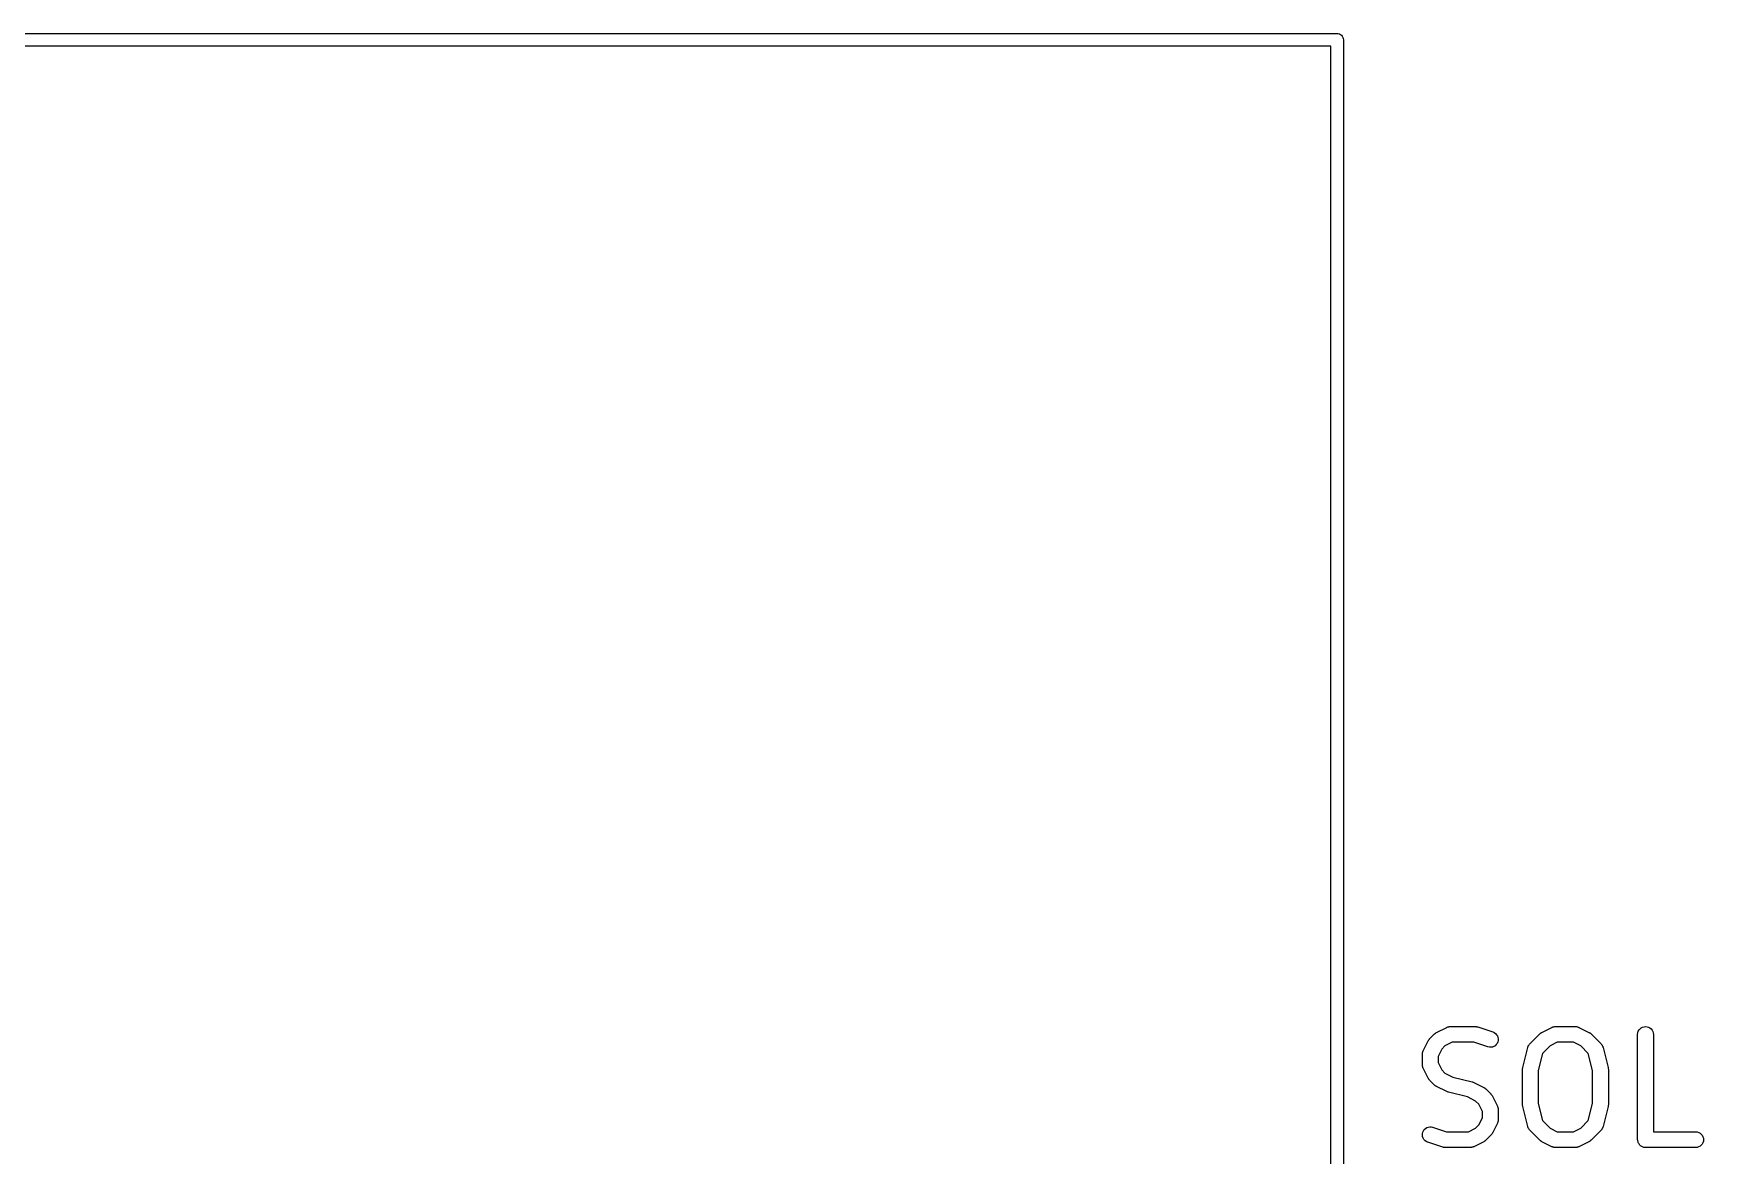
# Model space of a CAD drawing. Extents: x 70.9 to 138.2, y -84.2 to -19.9.
# Drawn here: x 109.11 to 124.98, y -30.6 to -19.94 of the extents above; entities that cross this region are included whole.
import ezdxf

# ---------------------------------------------------------------- set-up
doc = ezdxf.new("R2010")
doc.units = 0
doc.layers.add('BLACK', color=7, linetype='CONTINUOUS')

msp = doc.modelspace()

# ---------------------------------------------------------------- linework, layer by layer
at = {"layer": 'BLACK', "linetype": 'CONTINUOUS'}
for p, q in [((87.5029, -19.94), (121.497, -19.94)), ((121.497, -19.94), (121.5, -19.9397)), ((121.5, -19.9397), (121.503, -19.94)), ((121.503, -19.94), (121.503, -19.94)), ((121.503, -19.94), (121.512, -19.9409)), ((121.512, -19.9409), (121.523, -19.9443)), ((121.523, -19.9443), (121.533, -19.9499)), ((121.533, -19.9499), (121.543, -19.9574)), ((121.543, -19.9574), (121.55, -19.9665)), ((121.55, -19.9665), (121.556, -19.9769)), ((121.556, -19.9769), (121.559, -19.9882)), ((121.559, -19.9882), (121.56, -20)), ((121.56, -20), (121.56, -20.0029)), ((121.56, -20.0029), (121.56, -41.4089)), ((121.44, -20.06), (87.56, -20.06)), ((121.44, -41.4777), (121.44, -20.06)), ((122.567, -29.3783), (122.572, -29.3775)), ((122.572, -29.3775), (122.574, -29.3776)), ((122.574, -29.3776), (122.576, -29.3774)), ((122.576, -29.3774), (122.814, -29.3774)), ((122.814, -29.3774), (122.815, -29.3774)), ((122.815, -29.3774), (122.82, -29.3779)), ((122.82, -29.3779), (122.824, -29.378)), ((123.567, -29.3783), (123.572, -29.3775)), ((123.572, -29.3775), (123.574, -29.3776)), ((123.574, -29.3776), (123.576, -29.3774)), ((123.576, -29.3774), (123.767, -29.3774)), ((123.767, -29.3774), (123.768, -29.3774)), ((123.768, -29.3774), (123.77, -29.3776)), ((123.77, -29.3776), (123.772, -29.3776)), ((123.772, -29.3776), (123.777, -29.3784)), ((124.419, -29.3787), (124.434, -29.3774)), ((124.434, -29.3774), (124.448, -29.3789)), ((122.319, -29.6093), (122.366, -29.5141)), ((122.366, -29.5141), (122.367, -29.5131)), ((122.367, -29.5131), (122.369, -29.5096)), ((122.369, -29.5096), (122.371, -29.5059)), ((122.371, -29.5059), (122.373, -29.5035)), ((122.373, -29.5035), (122.375, -29.5009)), ((122.375, -29.5009), (122.378, -29.4978)), ((122.378, -29.4978), (122.38, -29.4946)), ((122.38, -29.4946), (122.428, -29.447)), ((122.428, -29.447), (122.429, -29.4462)), ((122.429, -29.4462), (122.432, -29.4436)), ((122.432, -29.4436), (122.435, -29.4407)), ((122.435, -29.4407), (122.438, -29.439)), ((122.438, -29.439), (122.44, -29.4371)), ((122.44, -29.4371), (122.444, -29.4352)), ((122.444, -29.4352), (122.447, -29.4329)), ((122.447, -29.4329), (122.543, -29.3853)), ((122.594, -29.5274), (122.525, -29.5616)), ((122.543, -29.3853), (122.544, -29.3848)), ((122.544, -29.3848), (122.546, -29.3841)), ((122.546, -29.3841), (122.548, -29.383)), ((122.548, -29.383), (122.553, -29.3816)), ((122.553, -29.3816), (122.557, -29.3798)), ((122.557, -29.3798), (122.56, -29.3794)), ((122.56, -29.3794), (122.562, -29.3788)), ((122.562, -29.3788), (122.567, -29.3783)), ((122.802, -29.5274), (122.594, -29.5274)), ((122.933, -29.5712), (122.802, -29.5274)), ((122.824, -29.378), (122.827, -29.3787)), ((122.827, -29.3787), (122.83, -29.379)), ((122.83, -29.379), (122.834, -29.3803)), ((122.834, -29.3803), (122.838, -29.3812)), ((122.838, -29.3812), (122.981, -29.4288)), ((122.981, -29.4288), (122.982, -29.4292)), ((122.982, -29.4292), (122.995, -29.4353)), ((122.995, -29.4353), (123.007, -29.4439)), ((123.007, -29.4439), (123.017, -29.4547)), ((123.017, -29.4547), (123.025, -29.4672)), ((123.028, -29.5242), (123.022, -29.5375)), ((123.025, -29.4672), (123.03, -29.4809)), ((123.031, -29.51), (123.028, -29.5242)), ((123.03, -29.4809), (123.032, -29.4953)), ((123.032, -29.4953), (123.031, -29.51)), ((123.333, -29.5422), (123.428, -29.447)), ((123.428, -29.447), (123.429, -29.4462)), ((123.429, -29.4462), (123.432, -29.4436)), ((123.432, -29.4436), (123.435, -29.4407)), ((123.435, -29.4407), (123.438, -29.439)), ((123.438, -29.439), (123.44, -29.4371)), ((123.44, -29.4371), (123.444, -29.4352)), ((123.444, -29.4352), (123.447, -29.4329)), ((123.447, -29.4329), (123.543, -29.3853)), ((123.594, -29.5274), (123.525, -29.5616)), ((123.543, -29.3853), (123.544, -29.3848)), ((123.544, -29.3848), (123.546, -29.3841)), ((123.546, -29.3841), (123.548, -29.383)), ((123.548, -29.383), (123.553, -29.3816)), ((123.553, -29.3816), (123.557, -29.3798)), ((123.557, -29.3798), (123.56, -29.3794)), ((123.56, -29.3794), (123.562, -29.3788)), ((123.562, -29.3788), (123.567, -29.3783)), ((123.749, -29.5274), (123.594, -29.5274)), ((123.817, -29.5616), (123.749, -29.5274)), ((123.777, -29.3784), (123.782, -29.379)), ((123.782, -29.379), (123.784, -29.3797)), ((123.784, -29.3797), (123.787, -29.3801)), ((123.787, -29.3801), (123.791, -29.3819)), ((123.791, -29.3819), (123.796, -29.3834)), ((123.796, -29.3834), (123.798, -29.3845)), ((123.798, -29.3845), (123.8, -29.3853)), ((123.8, -29.3853), (123.895, -29.4329)), ((123.895, -29.4329), (123.896, -29.4334)), ((123.896, -29.4334), (123.9, -29.4357)), ((123.9, -29.4357), (123.904, -29.4377)), ((123.904, -29.4377), (123.906, -29.4397)), ((123.906, -29.4397), (123.909, -29.4414)), ((123.909, -29.4414), (123.912, -29.4443)), ((123.912, -29.4443), (123.915, -29.447)), ((123.915, -29.447), (124.01, -29.5422)), ((124.358, -29.4513), (124.36, -29.4368)), ((124.358, -29.4524), (124.358, -29.4513)), ((124.358, -30.4524), (124.358, -29.4524)), ((124.36, -29.4368), (124.364, -29.4228)), ((124.364, -29.4228), (124.371, -29.41)), ((124.371, -29.41), (124.381, -29.3988)), ((124.381, -29.3988), (124.392, -29.3896)), ((124.392, -29.3896), (124.405, -29.3828)), ((124.405, -29.3828), (124.419, -29.3787)), ((124.448, -29.3789), (124.462, -29.3832)), ((124.462, -29.3832), (124.475, -29.3902)), ((124.475, -29.3902), (124.487, -29.3995)), ((124.487, -29.3995), (124.496, -29.4109)), ((124.496, -29.4109), (124.503, -29.4238)), ((124.503, -29.4238), (124.507, -29.4378)), ((124.507, -29.4378), (124.508, -29.4524)), ((124.508, -29.4524), (124.508, -30.3774)), ((122.311, -29.6374), (122.312, -29.6324)), ((122.311, -29.6396), (122.311, -29.6374)), ((122.311, -29.6418), (122.311, -29.6396)), ((122.311, -29.6429), (122.311, -29.6418)), ((122.311, -29.7381), (122.311, -29.6429)), ((122.312, -29.6273), (122.313, -29.6252)), ((122.312, -29.6324), (122.312, -29.6273)), ((122.313, -29.623), (122.315, -29.6182)), ((122.313, -29.6252), (122.313, -29.623)), ((122.315, -29.6182), (122.317, -29.6133)), ((122.317, -29.6133), (122.318, -29.6114)), ((122.318, -29.6114), (122.319, -29.6093)), ((122.495, -29.592), (122.461, -29.6606)), ((122.461, -29.6606), (122.461, -29.7204)), ((122.525, -29.5616), (122.495, -29.592)), ((122.948, -29.5744), (122.933, -29.5712)), ((122.962, -29.5748), (122.948, -29.5744)), ((122.977, -29.5724), (122.962, -29.5748)), ((122.99, -29.5672), (122.977, -29.5724)), ((123.003, -29.5594), (122.99, -29.5672)), ((123.014, -29.5494), (123.003, -29.5594)), ((123.022, -29.5375), (123.014, -29.5494)), ((123.265, -29.7675), (123.313, -29.577)), ((123.313, -29.576), (123.315, -29.5713)), ((123.313, -29.577), (123.313, -29.576)), ((123.315, -29.5713), (123.316, -29.5664)), ((123.316, -29.5664), (123.318, -29.5644)), ((123.318, -29.5623), (123.321, -29.558)), ((123.318, -29.5644), (123.318, -29.5623)), ((123.321, -29.558), (123.323, -29.5535)), ((123.323, -29.5535), (123.325, -29.5518)), ((123.325, -29.5518), (123.326, -29.5499)), ((123.326, -29.5499), (123.329, -29.5461)), ((123.329, -29.5461), (123.333, -29.5422)), ((123.453, -29.6336), (123.413, -29.7949)), ((123.525, -29.5616), (123.453, -29.6336)), ((123.889, -29.6336), (123.817, -29.5616)), ((123.93, -29.7949), (123.889, -29.6336)), ((124.01, -29.5422), (124.011, -29.5429)), ((124.011, -29.5429), (124.014, -29.5469)), ((124.014, -29.5469), (124.017, -29.5507)), ((124.017, -29.5507), (124.019, -29.5526)), ((124.019, -29.5526), (124.02, -29.5544)), ((124.02, -29.5544), (124.022, -29.5589)), ((124.022, -29.5589), (124.025, -29.5633)), ((124.025, -29.5633), (124.026, -29.5654)), ((124.026, -29.5654), (124.027, -29.5674)), ((124.027, -29.5674), (124.028, -29.5723)), ((124.028, -29.5723), (124.03, -29.577)), ((124.03, -29.577), (124.078, -29.7675)), ((122.311, -29.7403), (122.311, -29.7381)), ((122.311, -29.7425), (122.311, -29.7403)), ((122.312, -29.7476), (122.311, -29.7425)), ((122.312, -29.7527), (122.312, -29.7476)), ((122.313, -29.7548), (122.312, -29.7527)), ((122.313, -29.757), (122.313, -29.7548)), ((122.315, -29.7618), (122.313, -29.757)), ((122.316, -29.7667), (122.315, -29.7618)), ((122.317, -29.7686), (122.316, -29.7667)), ((122.318, -29.7707), (122.317, -29.7686)), ((122.319, -29.7716), (122.318, -29.7707)), ((122.366, -29.8669), (122.319, -29.7716)), ((122.461, -29.7204), (122.495, -29.7889)), ((122.495, -29.7889), (122.525, -29.8193)), ((122.525, -29.8193), (122.602, -29.8578)), ((123.263, -29.782), (123.264, -29.7761)), ((123.263, -29.7833), (123.263, -29.782)), ((123.263, -29.7847), (123.263, -29.7833)), ((123.263, -29.7857), (123.263, -29.7847)), ((123.263, -30.119), (123.263, -29.7857)), ((123.264, -29.7761), (123.265, -29.7701)), ((123.265, -29.7688), (123.265, -29.7675)), ((123.265, -29.7701), (123.265, -29.7688)), ((123.413, -29.7949), (123.413, -30.1098)), ((123.93, -30.1098), (123.93, -29.7949)), ((124.078, -29.7675), (124.078, -29.7685)), ((124.078, -29.7685), (124.078, -29.7699)), ((124.078, -29.7699), (124.078, -29.7711)), ((124.078, -29.7711), (124.079, -29.7771)), ((124.079, -29.7771), (124.08, -29.783)), ((124.08, -29.783), (124.08, -29.7844)), ((124.08, -29.7844), (124.08, -29.7857)), ((124.08, -29.7857), (124.08, -30.119)), ((122.368, -29.8704), (122.366, -29.8669)), ((122.37, -29.8742), (122.368, -29.8704)), ((122.372, -29.8766), (122.37, -29.8742)), ((122.374, -29.8793), (122.372, -29.8766)), ((122.377, -29.8823), (122.374, -29.8793)), ((122.38, -29.8856), (122.377, -29.8823)), ((122.38, -29.8864), (122.38, -29.8856)), ((122.428, -29.934), (122.38, -29.8864)), ((122.431, -29.9367), (122.428, -29.934)), ((122.434, -29.9396), (122.431, -29.9367)), ((122.437, -29.9413), (122.434, -29.9396)), ((122.439, -29.9433), (122.437, -29.9413)), ((122.443, -29.9453), (122.439, -29.9433)), ((122.446, -29.9476), (122.443, -29.9453)), ((122.447, -29.948), (122.446, -29.9476)), ((122.543, -29.9957), (122.447, -29.948)), ((122.543, -29.9958), (122.543, -29.9957)), ((122.543, -29.996), (122.543, -29.9958)), ((122.55, -29.9984), (122.543, -29.996)), ((122.556, -30.0009), (122.55, -29.9984)), ((122.557, -30.0009), (122.556, -30.0009)), ((122.557, -30.0011), (122.557, -30.0009)), ((122.558, -30.0013), (122.557, -30.0011)), ((122.74, -30.047), (122.558, -30.0013)), ((122.602, -29.8578), (122.785, -29.9034)), ((122.785, -29.9034), (122.786, -29.9037)), ((122.786, -29.9037), (122.786, -29.9038)), ((122.786, -29.9038), (122.787, -29.9039)), ((122.787, -29.9039), (122.793, -29.9064)), ((122.793, -29.9064), (122.8, -29.9088)), ((122.8, -29.9088), (122.8, -29.909)), ((122.8, -29.909), (122.8, -29.9091)), ((122.8, -29.9091), (122.895, -29.9567)), ((122.895, -29.9567), (122.896, -29.9572)), ((122.896, -29.9572), (122.9, -29.9595)), ((122.9, -29.9595), (122.904, -29.9615)), ((122.904, -29.9615), (122.906, -29.9635)), ((122.906, -29.9635), (122.909, -29.9652)), ((122.909, -29.9652), (122.912, -29.9681)), ((122.912, -29.9681), (122.915, -29.9708)), ((122.915, -29.9708), (122.963, -30.0184)), ((122.817, -30.0854), (122.74, -30.047)), ((122.848, -30.1159), (122.817, -30.0854)), ((122.882, -30.1844), (122.848, -30.1159)), ((122.963, -30.0184), (122.963, -30.0191)), ((122.963, -30.0191), (122.966, -30.0224)), ((122.966, -30.0224), (122.969, -30.0255)), ((122.969, -30.0255), (122.97, -30.0281)), ((122.97, -30.0281), (122.972, -30.0306)), ((122.972, -30.0306), (122.974, -30.0343)), ((122.974, -30.0343), (122.977, -30.0379)), ((122.977, -30.0379), (123.024, -30.1331)), ((123.024, -30.1331), (123.025, -30.1341)), ((123.025, -30.1341), (123.025, -30.1361)), ((123.025, -30.1361), (123.026, -30.1381)), ((123.026, -30.1381), (123.028, -30.143)), ((123.028, -30.143), (123.03, -30.1478)), ((123.03, -30.1478), (123.03, -30.15)), ((123.03, -30.15), (123.031, -30.1521)), ((123.031, -30.1521), (123.031, -30.1572)), ((123.031, -30.1572), (123.032, -30.1623)), ((123.032, -30.1623), (123.032, -30.1645)), ((123.032, -30.1645), (123.032, -30.1667)), ((123.032, -30.1667), (123.032, -30.2619)), ((123.263, -30.1204), (123.263, -30.119)), ((123.263, -30.1217), (123.263, -30.1204)), ((123.264, -30.1276), (123.263, -30.1217)), ((123.265, -30.1336), (123.264, -30.1276)), ((123.265, -30.1349), (123.265, -30.1336)), ((123.265, -30.1362), (123.265, -30.1349)), ((123.265, -30.1372), (123.265, -30.1362)), ((123.313, -30.3277), (123.265, -30.1372)), ((123.413, -30.1098), (123.453, -30.2712)), ((123.889, -30.2712), (123.93, -30.1098)), ((124.078, -30.1372), (124.03, -30.3277)), ((124.079, -30.1287), (124.078, -30.1346)), ((124.078, -30.1346), (124.078, -30.1359)), ((124.078, -30.1359), (124.078, -30.1372)), ((124.08, -30.1228), (124.079, -30.1287)), ((124.08, -30.119), (124.08, -30.1201)), ((124.08, -30.1201), (124.08, -30.1214)), ((124.08, -30.1214), (124.08, -30.1228)), ((122.366, -30.3324), (122.381, -30.3299)), ((122.381, -30.3299), (122.395, -30.3304)), ((122.395, -30.3304), (122.409, -30.3336)), ((122.817, -30.3431), (122.848, -30.3127)), ((122.848, -30.3127), (122.882, -30.2442)), ((122.882, -30.2442), (122.882, -30.1844)), ((123.024, -30.2954), (122.977, -30.3907)), ((123.025, -30.2934), (123.024, -30.2954)), ((123.026, -30.2914), (123.025, -30.2934)), ((123.028, -30.2866), (123.026, -30.2914)), ((123.029, -30.2818), (123.028, -30.2866)), ((123.03, -30.2796), (123.029, -30.2818)), ((123.031, -30.2775), (123.03, -30.2796)), ((123.032, -30.2674), (123.031, -30.2724)), ((123.031, -30.2724), (123.031, -30.2775)), ((123.032, -30.2619), (123.032, -30.263)), ((123.032, -30.263), (123.032, -30.2651)), ((123.032, -30.2651), (123.032, -30.2674)), ((123.315, -30.3325), (123.313, -30.3277)), ((123.453, -30.2712), (123.525, -30.3431)), ((123.817, -30.3431), (123.889, -30.2712)), ((124.03, -30.3287), (124.028, -30.3335)), ((124.03, -30.3277), (124.03, -30.3287)), ((122.311, -30.3948), (122.315, -30.3805)), ((122.311, -30.4094), (122.311, -30.3948)), ((122.313, -30.4239), (122.311, -30.4094)), ((122.318, -30.4376), (122.313, -30.4239)), ((122.315, -30.3805), (122.321, -30.3672)), ((122.326, -30.4501), (122.318, -30.4376)), ((122.321, -30.3672), (122.329, -30.3553)), ((122.336, -30.4608), (122.326, -30.4501)), ((122.329, -30.3553), (122.34, -30.3453)), ((122.348, -30.4694), (122.336, -30.4608)), ((122.34, -30.3453), (122.352, -30.3376)), ((122.361, -30.4756), (122.348, -30.4694)), ((122.352, -30.3376), (122.366, -30.3324)), ((122.362, -30.4759), (122.361, -30.4756)), ((122.505, -30.5235), (122.362, -30.4759)), ((122.409, -30.3336), (122.541, -30.3774)), ((122.541, -30.3774), (122.749, -30.3774)), ((122.749, -30.3774), (122.817, -30.3431)), ((122.895, -30.4718), (122.8, -30.5195)), ((122.899, -30.4696), (122.895, -30.4718)), ((122.903, -30.4677), (122.899, -30.4696)), ((122.905, -30.4657), (122.903, -30.4677)), ((122.908, -30.4641), (122.905, -30.4657)), ((122.911, -30.4612), (122.908, -30.4641)), ((122.914, -30.4585), (122.911, -30.4612)), ((122.915, -30.4578), (122.914, -30.4585)), ((122.963, -30.4102), (122.915, -30.4578)), ((122.965, -30.4069), (122.963, -30.4102)), ((122.968, -30.4039), (122.965, -30.4069)), ((122.97, -30.4013), (122.968, -30.4039)), ((122.972, -30.3989), (122.97, -30.4013)), ((122.974, -30.3952), (122.972, -30.3989)), ((122.976, -30.3916), (122.974, -30.3952)), ((122.977, -30.3907), (122.976, -30.3916)), ((123.316, -30.3374), (123.315, -30.3325)), ((123.317, -30.3394), (123.316, -30.3374)), ((123.318, -30.3415), (123.317, -30.3394)), ((123.32, -30.3459), (123.318, -30.3415)), ((123.323, -30.3504), (123.32, -30.3459)), ((123.324, -30.3521), (123.323, -30.3504)), ((123.325, -30.3541), (123.324, -30.3521)), ((123.329, -30.3578), (123.325, -30.3541)), ((123.332, -30.3618), (123.329, -30.3578)), ((123.333, -30.3626), (123.332, -30.3618)), ((123.428, -30.4578), (123.333, -30.3626)), ((123.431, -30.4605), (123.428, -30.4578)), ((123.434, -30.4634), (123.431, -30.4605)), ((123.437, -30.4651), (123.434, -30.4634)), ((123.439, -30.4671), (123.437, -30.4651)), ((123.443, -30.4691), (123.439, -30.4671)), ((123.446, -30.4714), (123.443, -30.4691)), ((123.447, -30.4718), (123.446, -30.4714)), ((123.543, -30.5195), (123.447, -30.4718)), ((123.525, -30.3431), (123.594, -30.3774)), ((123.594, -30.3774), (123.749, -30.3774)), ((123.749, -30.3774), (123.817, -30.3431)), ((123.895, -30.4718), (123.8, -30.5195)), ((123.899, -30.4696), (123.895, -30.4718)), ((123.903, -30.4677), (123.899, -30.4696)), ((123.905, -30.4657), (123.903, -30.4677)), ((123.908, -30.4641), (123.905, -30.4657)), ((123.911, -30.4612), (123.908, -30.4641)), ((123.914, -30.4585), (123.911, -30.4612)), ((123.915, -30.4578), (123.914, -30.4585)), ((124.01, -30.3626), (123.915, -30.4578)), ((124.013, -30.3586), (124.01, -30.3626)), ((124.017, -30.3549), (124.013, -30.3586)), ((124.018, -30.353), (124.017, -30.3549)), ((124.019, -30.3512), (124.018, -30.353)), ((124.022, -30.3468), (124.019, -30.3512)), ((124.025, -30.3424), (124.022, -30.3468)), ((124.026, -30.3383), (124.025, -30.3403)), ((124.025, -30.3403), (124.025, -30.3424)), ((124.028, -30.3335), (124.026, -30.3383)), ((124.359, -30.4594), (124.358, -30.4524)), ((124.36, -30.4664), (124.359, -30.4594)), ((124.36, -30.4667), (124.36, -30.4664)), ((124.36, -30.4669), (124.36, -30.4667)), ((124.362, -30.4737), (124.36, -30.4669)), ((124.364, -30.4805), (124.362, -30.4737)), ((124.364, -30.4807), (124.364, -30.4805)), ((124.364, -30.481), (124.364, -30.4807)), ((124.367, -30.4872), (124.364, -30.481)), ((124.371, -30.4934), (124.367, -30.4872)), ((124.508, -30.3774), (124.91, -30.3774)), ((124.91, -30.3774), (124.911, -30.3774)), ((124.911, -30.3774), (124.925, -30.379)), ((124.925, -30.379), (124.939, -30.3834)), ((124.939, -30.3834), (124.952, -30.3905)), ((124.952, -30.3905), (124.963, -30.3999)), ((124.963, -30.3999), (124.972, -30.4113)), ((124.972, -30.4113), (124.979, -30.4243)), ((124.979, -30.4814), (124.972, -30.4943)), ((124.979, -30.4243), (124.983, -30.4383)), ((124.983, -30.4675), (124.979, -30.4814)), ((124.983, -30.4383), (124.985, -30.4529)), ((124.985, -30.4529), (124.983, -30.4675)), ((122.509, -30.5245), (122.505, -30.5235)), ((122.513, -30.5257), (122.509, -30.5245)), ((122.516, -30.5261), (122.513, -30.5257)), ((122.519, -30.5268), (122.516, -30.5261)), ((122.523, -30.5269), (122.519, -30.5268)), ((122.528, -30.5274), (122.523, -30.5269)), ((122.529, -30.5274), (122.528, -30.5274)), ((122.767, -30.5274), (122.529, -30.5274)), ((122.769, -30.5272), (122.767, -30.5274)), ((122.771, -30.5273), (122.769, -30.5272)), ((122.776, -30.5265), (122.771, -30.5273)), ((122.781, -30.526), (122.776, -30.5265)), ((122.783, -30.5253), (122.781, -30.526)), ((122.786, -30.525), (122.783, -30.5253)), ((122.79, -30.5232), (122.786, -30.525)), ((122.795, -30.5217), (122.79, -30.5232)), ((122.797, -30.5207), (122.795, -30.5217)), ((122.799, -30.5199), (122.797, -30.5207)), ((122.8, -30.5195), (122.799, -30.5199)), ((123.545, -30.5203), (123.543, -30.5195)), ((123.547, -30.5213), (123.545, -30.5203)), ((123.552, -30.5229), (123.547, -30.5213)), ((123.556, -30.5247), (123.552, -30.5229)), ((123.558, -30.5251), (123.556, -30.5247)), ((123.561, -30.5257), (123.558, -30.5251)), ((123.566, -30.5263), (123.561, -30.5257)), ((123.571, -30.5272), (123.566, -30.5263)), ((123.573, -30.5271), (123.571, -30.5272)), ((123.575, -30.5274), (123.573, -30.5271)), ((123.576, -30.5274), (123.575, -30.5274)), ((123.767, -30.5274), (123.576, -30.5274)), ((123.769, -30.5272), (123.767, -30.5274)), ((123.771, -30.5273), (123.769, -30.5272)), ((123.776, -30.5265), (123.771, -30.5273)), ((123.781, -30.526), (123.776, -30.5265)), ((123.783, -30.5253), (123.781, -30.526)), ((123.786, -30.525), (123.783, -30.5253)), ((123.79, -30.5232), (123.786, -30.525)), ((123.795, -30.5217), (123.79, -30.5232)), ((123.797, -30.5207), (123.795, -30.5217)), ((123.799, -30.5199), (123.797, -30.5207)), ((123.8, -30.5195), (123.799, -30.5199)), ((124.371, -30.4937), (124.371, -30.4934)), ((124.371, -30.4939), (124.371, -30.4937)), ((124.375, -30.4994), (124.371, -30.4939)), ((124.38, -30.5049), (124.375, -30.4994)), ((124.38, -30.505), (124.38, -30.5049)), ((124.38, -30.5052), (124.38, -30.505)), ((124.386, -30.5097), (124.38, -30.5052)), ((124.391, -30.5143), (124.386, -30.5097)), ((124.391, -30.5144), (124.391, -30.5143)), ((124.391, -30.5146), (124.391, -30.5144)), ((124.398, -30.5179), (124.391, -30.5146)), ((124.404, -30.5213), (124.398, -30.5179)), ((124.404, -30.5214), (124.404, -30.5213)), ((124.404, -30.5215), (124.404, -30.5214)), ((124.411, -30.5236), (124.404, -30.5215)), ((124.418, -30.5257), (124.411, -30.5236)), ((124.418, -30.5258), (124.418, -30.5257)), ((124.425, -30.5266), (124.418, -30.5258)), ((124.418, -30.5258), (124.418, -30.5258)), ((124.432, -30.5274), (124.425, -30.5266)), ((124.433, -30.5274), (124.432, -30.5274)), ((124.91, -30.5274), (124.433, -30.5274)), ((124.433, -30.5274), (124.433, -30.5274)), ((124.433, -30.5274), (124.433, -30.5274)), ((124.433, -30.5274), (124.433, -30.5274)), ((124.924, -30.526), (124.91, -30.5274)), ((124.938, -30.5217), (124.924, -30.526)), ((124.951, -30.5148), (124.938, -30.5217)), ((124.962, -30.5056), (124.951, -30.5148)), ((124.972, -30.4943), (124.962, -30.5056))]:
    msp.add_line(p, q, dxfattribs=at)

doc.saveas('drawing.dxf')
